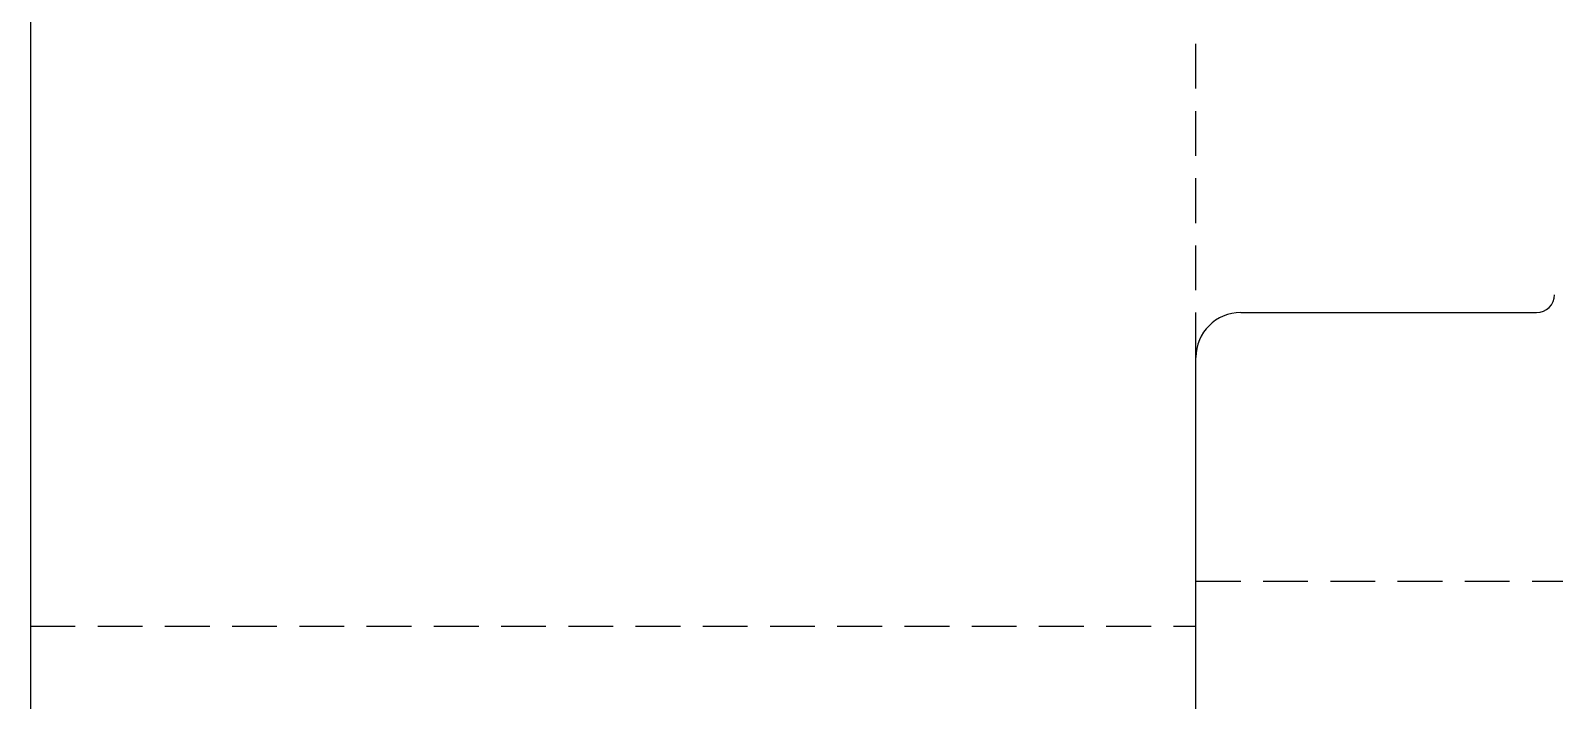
# Model space of a CAD drawing. Extents: x -134 to -27, y 11 to 71.
# Drawn here: x -123.85 to -106.85, y 42.82 to 50.31 of the extents above; entities that cross this region are included whole.
import ezdxf

# ---------------------------------------------------------------- set-up
doc = ezdxf.new("R2010")
doc.units = 0
doc.linetypes.add('DASHED', pattern=[0.75, 0.5, -0.25])
doc.layers.get('0').update_dxf_attribs({"linetype": 'CONTINUOUS'})

msp = doc.modelspace()

# ---------------------------------------------------------------- linework, layer by layer
at = {"color": 7, "linetype": 'CONTINUOUS'}
for p, q in [((-123.849, 67.656), (-123.849, 33.656)), ((-110.349, 47.156), (-107.049, 47.156)), ((-110.849, 33.156), (-110.849, 46.656))]:
    msp.add_line(p, q, dxfattribs=at)
at = {"color": 3, "linetype": 'DASHED'}
for p, q in [((-110.849, 46.656), (-110.849, 54.656)), ((-110.849, 44.156), (-102.849, 44.156)), ((-123.849, 43.656), (-110.849, 43.656))]:
    msp.add_line(p, q, dxfattribs=at)
at = {"color": 7, "linetype": 'CONTINUOUS'}
for centre, radius, start, end in [((-107.049, 47.356), 0.2, 270, 0), ((-110.349, 46.656), 0.5, 90, 180)]:
    msp.add_arc(centre, radius, start, end, dxfattribs=at)

doc.saveas('drawing.dxf')
